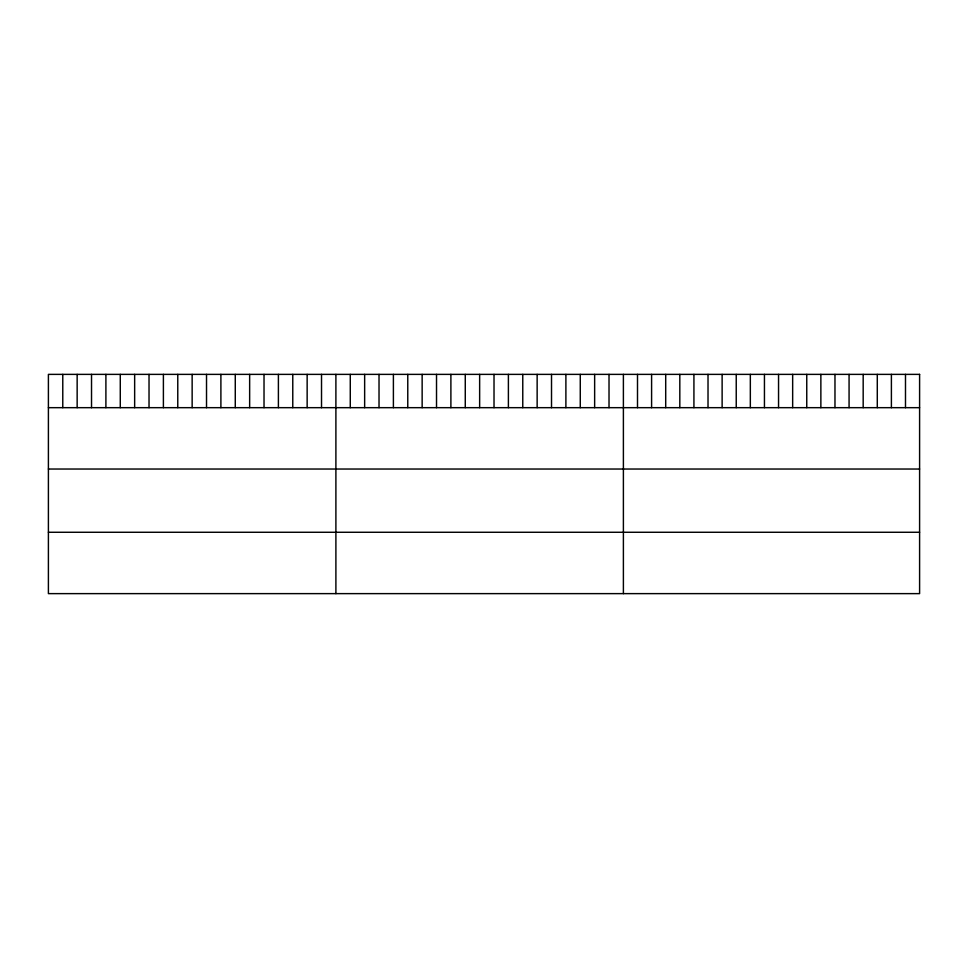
<?xml version="1.0" encoding="UTF-8"?>
<svg xmlns="http://www.w3.org/2000/svg" width="968" height="968" viewBox="0 0 968 968"><rect width="100%" height="100%" fill="white"/><g stroke="black" fill="none" stroke-linecap="round" stroke-linejoin="round"><path stroke-width="1.45" d="M48.4 407.673L919.6 407.673M48.4 469.032L919.6 469.032M48.4 532.267L919.6 532.267M905.491 374.374L905.491 407.673M891.395 374.374L891.395 407.673M877.286 374.374L877.286 407.673M863.178 374.374L863.178 407.673M849.069 374.374L849.069 407.673M834.973 374.374L834.973 407.673M820.864 374.374L820.864 407.673M806.755 374.374L806.755 407.673M792.659 374.374L792.659 407.673M778.55 374.374L778.55 407.673M764.442 374.374L764.442 407.673M750.333 374.374L750.333 407.673M736.237 374.374L736.237 407.673M722.128 374.374L722.128 407.673M708.019 374.374L708.019 407.673M693.923 374.374L693.923 407.673M679.814 374.374L679.814 407.673M665.706 374.374L665.706 407.673M651.597 374.374L651.597 407.673M637.501 374.374L637.501 407.673M623.392 374.374L623.392 593.626M609.017 374.374L609.017 407.673M594.642 374.374L594.642 407.673M580.268 374.374L580.268 407.673M565.893 374.374L565.893 407.673M551.518 374.374L551.518 407.673M537.143 374.374L537.143 407.673M522.768 374.374L522.768 407.673M508.394 374.374L508.394 407.673M494.019 374.374L494.019 407.673M479.644 374.374L479.644 407.673M465.269 374.374L465.269 407.673M450.894 374.374L450.894 407.673M436.52 374.374L436.52 407.673M422.145 374.374L422.145 407.673M407.77 374.374L407.77 407.673M393.395 374.374L393.395 407.673M379.02 374.374L379.02 407.673M364.646 374.374L364.646 407.673M350.271 374.374L350.271 407.673M335.896 374.374L335.896 593.626M321.521 374.374L321.521 407.673M307.146 374.374L307.146 407.673M292.772 374.374L292.772 407.673M278.397 374.374L278.397 407.673M264.022 374.374L264.022 407.673M249.647 374.374L249.647 407.673M235.272 374.374L235.272 407.673M220.898 374.374L220.898 407.673M206.523 374.374L206.523 407.673M192.148 374.374L192.148 407.673M177.773 374.374L177.773 407.673M163.398 374.374L163.398 407.673M149.024 374.374L149.024 407.673M134.649 374.374L134.649 407.673M120.274 374.374L120.274 407.673M105.899 374.374L105.899 407.673M91.524 374.374L91.524 407.673M77.15 374.374L77.15 407.673M62.775 374.374L62.775 407.673M919.6 374.374L48.4 374.374L48.4 593.626L919.6 593.626L919.6 374.374"/></g></svg>
